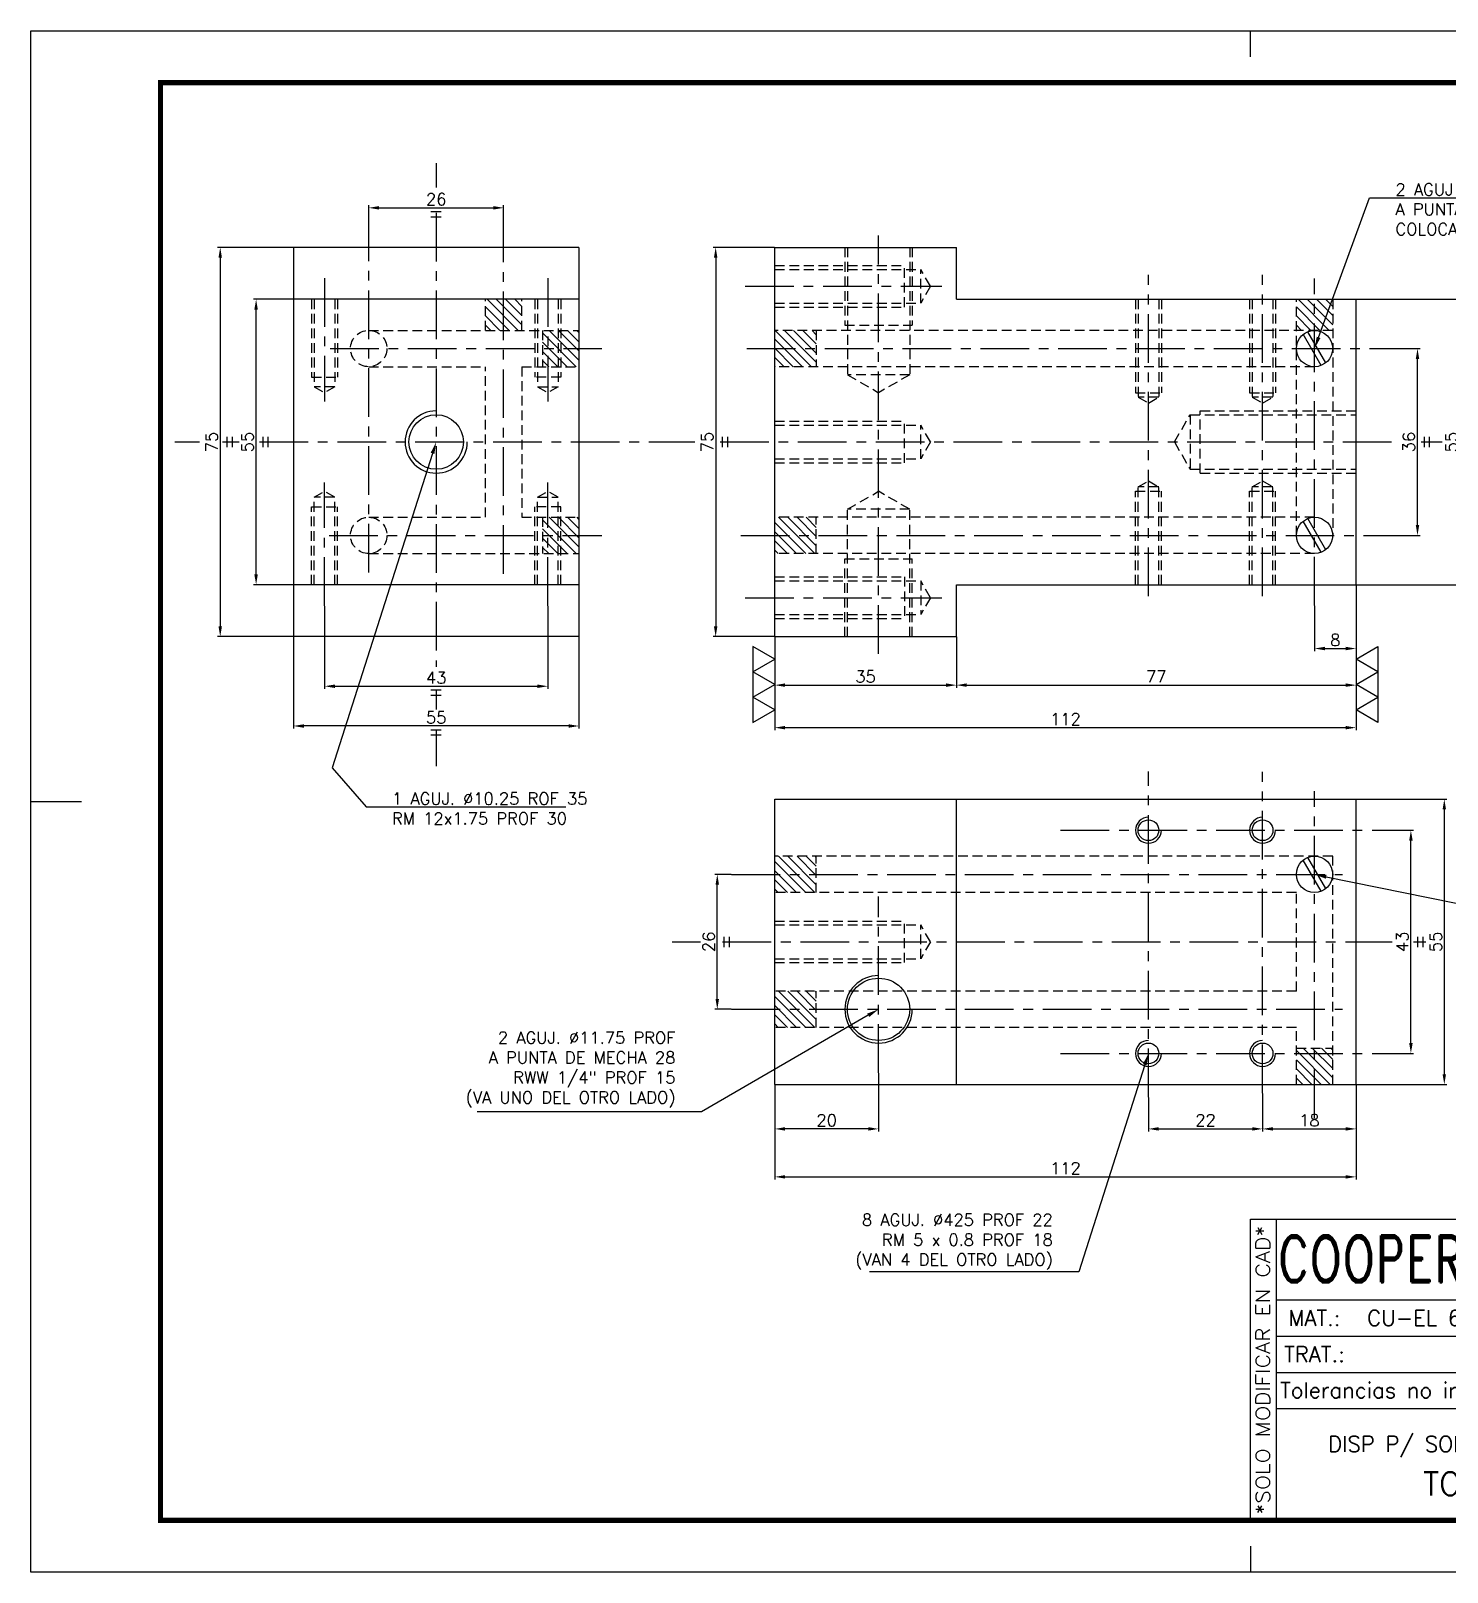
# Model space of a CAD drawing. Extents: x 0 to 420, y 0 to 297.
# Drawn here: x 0 to 272.9, y 0 to 297 of the extents above; entities that cross this region are included whole.
import ezdxf
from ezdxf import colors
from ezdxf.entities.mleader import LeaderData, LeaderLine
from ezdxf.enums import TextEntityAlignment as Align
from ezdxf.math import Vec2, Vec3

# ---------------------------------------------------------------- set-up
doc = ezdxf.new("R2010")
doc.units = 0
doc.header["$LTSCALE"] = 7.5
doc.header["$MEASUREMENT"] = 0
doc.linetypes.add('CENTER', pattern=[2, 1.25, -0.25, 0.25, -0.25])
doc.linetypes.add('HIDDEN', pattern=[0.375, 0.25, -0.125])
doc.layers.get('0').update_dxf_attribs({"linetype": 'CONTINUOUS'})
doc.layers.get('DEFPOINTS').update_dxf_attribs({"linetype": 'CONTINUOUS'})
for name, color, linetype in [('1', 1, 'CENTER'), ('CL', 1, 'CENTER'), ('CO', 3, 'CONTINUOUS'), ('FI', 1, 'CONTINUOUS'), ('OC', 1, 'HIDDEN')]:
    doc.layers.add(name, color=color, linetype=linetype)
doc.styles.add('ROMAND', font='ROMAND')
doc.styles.add('ROMANS', font='ROMANS.SHX')
doc.dimstyles.new('1', dxfattribs={"dimtxt": 2.3, "dimasz": 2, "dimexe": 0.5, "dimexo": 0.0625, "dimgap": 0.5, "dimtad": 1, "dimdec": 4, "dimdsep": 46, "dimtxsty": 'ROMANS', "dimcen": -2, "dimclrt": 7, "dimadec": 0, "dimazin": 0, "dimtfac": 0.869565, "dimtdec": 4, "dimtmove": 0, "dimatfit": 3, "dimfxl": 1, "dimtolj": 1, "dimarcsym": 0})
pattern_1 = [(135, (12802.9719, 19673.561), (-0.883883476, -0.883883476), [])]
pattern_2 = [(135, (12838.3011, 19673.561), (-0.883883476, -0.883883476), [])]

# ---------------------------------------------------------------- blocks, each defined once
blk = doc.blocks.new('A3G')
for p, q in [((235, 292), (235, 297)), ((0, 148.5), (9.75, 148.5)), ((235, 5), (235, 0))]:
    blk.add_line(p, q)
blk.add_lwpolyline([(0, 297), (420, 297), (420, 0), (0, 0)], close=True)
at = {"const_width": 1}
blk.add_lwpolyline([(25, 287), (410, 287), (410, 10), (25, 10)], close=True, dxfattribs=at)
blk = doc.blocks.new('*D2')
at = {"layer": 'CO', "color": 0, "lineweight": -2}
for p, q in [((259.93, 142.96), (266.42, 142.96)), ((265.92, 101.96), (265.92, 140.96)), ((259.17, 99.96), (266.42, 99.96))]:
    blk.add_line(p, q, dxfattribs=at)
at = {"layer": 'CO', "color": 0}
for points in [[(265.59, 140.96), (266.26, 140.96), (265.92, 142.96)], [(265.59, 101.96), (266.26, 101.96), (265.92, 99.96)]]:
    blk.add_solid(points, dxfattribs=at)
at = {"layer": 'DEFPOINTS', "color": 0}
for p in [(259.87, 142.96), (265.92, 142.96), (259.11, 99.96)]:
    blk.add_point(p, dxfattribs=at)
at = {"layer": 'CO', "color": 7, "insert": (264.27, 121.46), "char_height": 2.3, "attachment_point": 5, "rotation": 90, "style": 'ROMANS'}
blk.add_mtext('\\A1;43', dxfattribs=at)
blk = doc.blocks.new('*D3')
at = {"layer": 'CO', "color": 0, "lineweight": -2}
for p, q in [((255.41, 148.96), (272.86, 148.96)), ((272.36, 146.96), (272.36, 95.96)), ((255.41, 93.96), (272.86, 93.96))]:
    blk.add_line(p, q, dxfattribs=at)
at = {"layer": 'CO', "color": 0}
for points in [[(272.03, 146.96), (272.69, 146.96), (272.36, 148.96)], [(272.03, 95.96), (272.69, 95.96), (272.36, 93.96)]]:
    blk.add_solid(points, dxfattribs=at)
at = {"layer": 'DEFPOINTS', "color": 0}
for p in [(255.35, 148.96), (255.35, 93.96), (272.36, 93.96)]:
    blk.add_point(p, dxfattribs=at)
at = {"layer": 'CO', "color": 7, "insert": (270.71, 121.46), "char_height": 2.3, "attachment_point": 5, "rotation": 90, "style": 'ROMANS'}
blk.add_mtext('\\A1;55', dxfattribs=at)
blk = doc.blocks.new('*D4')
at = {"layer": 'CO', "color": 0, "lineweight": -2}
for p, q in [((134.93, 134.46), (131.77, 134.46)), ((132.27, 110.46), (132.27, 132.46)), ((134.93, 108.46), (131.77, 108.46))]:
    blk.add_line(p, q, dxfattribs=at)
at = {"layer": 'CO', "color": 0}
for points in [[(131.93, 132.46), (132.6, 132.46), (132.27, 134.46)], [(131.93, 110.46), (132.6, 110.46), (132.27, 108.46)]]:
    blk.add_solid(points, dxfattribs=at)
at = {"layer": 'DEFPOINTS', "color": 0}
for p in [(132.27, 134.46), (134.99, 134.46), (134.99, 108.46)]:
    blk.add_point(p, dxfattribs=at)
at = {"layer": 'CO', "color": 7, "insert": (130.62, 121.46), "char_height": 2.3, "attachment_point": 5, "rotation": 90, "style": 'ROMANS'}
blk.add_mtext('\\A1;26', dxfattribs=at)
blk = doc.blocks.new('*D5')
at = {"layer": 'CO', "color": 0, "lineweight": -2}
for p, q in [((143.35, 180.21), (143.35, 170.42)), ((178.35, 180.21), (178.35, 170.42)), ((145.35, 170.92), (176.35, 170.92))]:
    blk.add_line(p, q, dxfattribs=at)
at = {"layer": 'CO', "color": 0}
for points in [[(145.35, 171.26), (145.35, 170.59), (143.35, 170.92)], [(176.35, 171.26), (176.35, 170.59), (178.35, 170.92)]]:
    blk.add_solid(points, dxfattribs=at)
at = {"layer": 'DEFPOINTS', "color": 0}
for p in [(143.35, 180.27), (178.35, 180.27), (178.35, 170.92)]:
    blk.add_point(p, dxfattribs=at)
at = {"layer": 'CO', "color": 7, "insert": (160.85, 172.57), "char_height": 2.3, "attachment_point": 5, "style": 'ROMANS'}
blk.add_mtext('\\A1;35', dxfattribs=at)
blk = doc.blocks.new('*D6')
at = {"layer": 'CO', "color": 0, "lineweight": -2}
for p, q in [((255.35, 190.21), (255.35, 170.42)), ((178.35, 180.21), (178.35, 170.42)), ((180.35, 170.92), (253.35, 170.92))]:
    blk.add_line(p, q, dxfattribs=at)
at = {"layer": 'CO', "color": 0}
for points in [[(180.35, 171.26), (180.35, 170.59), (178.35, 170.92)], [(253.35, 171.26), (253.35, 170.59), (255.35, 170.92)]]:
    blk.add_solid(points, dxfattribs=at)
at = {"layer": 'DEFPOINTS', "color": 0}
for p in [(255.35, 190.27), (178.35, 180.27), (255.35, 170.92)]:
    blk.add_point(p, dxfattribs=at)
at = {"layer": 'CO', "color": 7, "insert": (216.85, 172.57), "char_height": 2.3, "attachment_point": 5, "style": 'ROMANS'}
blk.add_mtext('\\A1;77', dxfattribs=at)
blk = doc.blocks.new('*D7')
at = {"layer": 'CO', "color": 0, "lineweight": -2}
for p, q in [((255.35, 190.21), (255.35, 162.23)), ((143.35, 180.21), (143.35, 162.23)), ((145.35, 162.73), (253.35, 162.73))]:
    blk.add_line(p, q, dxfattribs=at)
at = {"layer": 'CO', "color": 0}
for points in [[(145.35, 163.06), (145.35, 162.39), (143.35, 162.73)], [(253.35, 163.06), (253.35, 162.39), (255.35, 162.73)]]:
    blk.add_solid(points, dxfattribs=at)
at = {"layer": 'DEFPOINTS', "color": 0}
for p in [(255.35, 190.27), (143.35, 180.27), (255.35, 162.73)]:
    blk.add_point(p, dxfattribs=at)
at = {"layer": 'CO', "color": 7, "insert": (199.35, 164.38), "char_height": 2.3, "attachment_point": 5, "style": 'ROMANS'}
blk.add_mtext('\\A1;112', dxfattribs=at)
blk = doc.blocks.new('*D13')
at = {"layer": 'CO', "color": 0, "lineweight": -2}
for p, q in [((163.35, 96.16), (163.35, 84.91)), ((143.35, 93.89), (143.35, 84.91)), ((161.35, 85.41), (145.35, 85.41))]:
    blk.add_line(p, q, dxfattribs=at)
at = {"layer": 'CO', "color": 0}
for points in [[(145.35, 85.75), (145.35, 85.08), (143.35, 85.41)], [(161.35, 85.75), (161.35, 85.08), (163.35, 85.41)]]:
    blk.add_solid(points, dxfattribs=at)
at = {"layer": 'DEFPOINTS', "color": 0}
for p in [(163.35, 96.22), (143.35, 93.96), (143.35, 85.41)]:
    blk.add_point(p, dxfattribs=at)
at = {"layer": 'CO', "color": 7, "insert": (153.35, 87.06), "char_height": 2.3, "attachment_point": 5, "style": 'ROMANS'}
blk.add_mtext('\\A1;20', dxfattribs=at)
blk = doc.blocks.new('*D14')
at = {"layer": 'CO', "color": 0, "lineweight": -2}
for p, q in [((237.35, 92.26), (237.35, 84.91)), ((215.35, 91.45), (215.35, 84.91)), ((217.35, 85.41), (235.35, 85.41))]:
    blk.add_line(p, q, dxfattribs=at)
at = {"layer": 'CO', "color": 0}
for points in [[(217.35, 85.75), (217.35, 85.08), (215.35, 85.41)], [(235.35, 85.75), (235.35, 85.08), (237.35, 85.41)]]:
    blk.add_solid(points, dxfattribs=at)
at = {"layer": 'DEFPOINTS', "color": 0}
for p in [(237.35, 92.32), (215.35, 91.51), (237.35, 85.41)]:
    blk.add_point(p, dxfattribs=at)
at = {"layer": 'CO', "color": 7, "insert": (226.35, 87.06), "char_height": 2.3, "attachment_point": 5, "style": 'ROMANS'}
blk.add_mtext('\\A1;22', dxfattribs=at)
blk = doc.blocks.new('*D15')
at = {"layer": 'CO', "color": 0, "lineweight": -2}
for p, q in [((237.35, 92.2), (237.35, 84.91)), ((255.35, 93.89), (255.35, 84.91)), ((239.35, 85.41), (253.35, 85.41))]:
    blk.add_line(p, q, dxfattribs=at)
at = {"layer": 'CO', "color": 0}
for points in [[(239.35, 85.75), (239.35, 85.08), (237.35, 85.41)], [(253.35, 85.75), (253.35, 85.08), (255.35, 85.41)]]:
    blk.add_solid(points, dxfattribs=at)
at = {"layer": 'DEFPOINTS', "color": 0}
for p in [(237.35, 92.26), (255.35, 93.96), (255.35, 85.41)]:
    blk.add_point(p, dxfattribs=at)
at = {"layer": 'CO', "color": 7, "insert": (246.35, 87.06), "char_height": 2.3, "attachment_point": 5, "style": 'ROMANS'}
blk.add_mtext('\\A1;18', dxfattribs=at)
blk = doc.blocks.new('*D16')
at = {"layer": 'CO', "color": 0, "lineweight": -2}
for p, q in [((255.35, 190.15), (255.35, 177.47)), ((247.35, 186.18), (247.35, 177.47)), ((249.35, 177.97), (253.35, 177.97))]:
    blk.add_line(p, q, dxfattribs=at)
at = {"layer": 'CO', "color": 0}
for points in [[(249.35, 178.31), (249.35, 177.64), (247.35, 177.97)], [(253.35, 178.31), (253.35, 177.64), (255.35, 177.97)]]:
    blk.add_solid(points, dxfattribs=at)
at = {"layer": 'DEFPOINTS', "color": 0}
for p in [(255.35, 190.21), (247.35, 186.25), (255.35, 177.97)]:
    blk.add_point(p, dxfattribs=at)
at = {"layer": 'CO', "color": 7, "insert": (251.35, 179.62), "char_height": 2.3, "attachment_point": 5, "style": 'ROMANS'}
blk.add_mtext('\\A1;8', dxfattribs=at)
blk = doc.blocks.new('*D17')
at = {"layer": 'CO', "color": 0, "lineweight": -2}
for p, q in [((259.73, 235.77), (267.69, 235.77)), ((267.19, 201.77), (267.19, 233.77)), ((259.73, 199.77), (267.69, 199.77))]:
    blk.add_line(p, q, dxfattribs=at)
at = {"layer": 'CO', "color": 0}
for points in [[(266.86, 233.77), (267.53, 233.77), (267.19, 235.77)], [(266.86, 201.77), (267.53, 201.77), (267.19, 199.77)]]:
    blk.add_solid(points, dxfattribs=at)
at = {"layer": 'DEFPOINTS', "color": 0}
for p in [(259.66, 235.77), (267.19, 235.77), (259.66, 199.77)]:
    blk.add_point(p, dxfattribs=at)
at = {"layer": 'CO', "color": 7, "insert": (265.54, 217.77), "char_height": 2.3, "attachment_point": 5, "rotation": 90, "style": 'ROMANS'}
blk.add_mtext('\\A1;36', dxfattribs=at)
blk = doc.blocks.new('*D18')
at = {"layer": 'CO', "color": 0, "lineweight": -2}
for p, q in [((255.41, 245.27), (275.88, 245.27)), ((275.38, 243.27), (275.38, 192.27)), ((255.41, 190.27), (275.88, 190.27))]:
    blk.add_line(p, q, dxfattribs=at)
at = {"layer": 'CO', "color": 0}
for points in [[(275.05, 243.27), (275.71, 243.27), (275.38, 245.27)], [(275.05, 192.27), (275.71, 192.27), (275.38, 190.27)]]:
    blk.add_solid(points, dxfattribs=at)
at = {"layer": 'DEFPOINTS', "color": 0}
for p in [(255.35, 245.27), (255.35, 190.27), (275.38, 190.27)]:
    blk.add_point(p, dxfattribs=at)
at = {"layer": 'CO', "color": 7, "insert": (273.73, 217.77), "char_height": 2.3, "attachment_point": 5, "rotation": 90, "style": 'ROMANS'}
blk.add_mtext('\\A1;55', dxfattribs=at)
blk = doc.blocks.new('*D19')
at = {"layer": 'CO', "color": 0, "lineweight": -2}
for p, q in [((143.29, 255.27), (131.46, 255.27)), ((131.96, 253.27), (131.96, 182.27)), ((143.29, 180.27), (131.46, 180.27))]:
    blk.add_line(p, q, dxfattribs=at)
at = {"layer": 'CO', "color": 0}
for points in [[(131.62, 253.27), (132.29, 253.27), (131.96, 255.27)], [(131.62, 182.27), (132.29, 182.27), (131.96, 180.27)]]:
    blk.add_solid(points, dxfattribs=at)
at = {"layer": 'DEFPOINTS', "color": 0}
for p in [(143.35, 255.27), (131.96, 180.27), (143.35, 180.27)]:
    blk.add_point(p, dxfattribs=at)
at = {"layer": 'CO', "color": 7, "insert": (130.31, 217.77), "char_height": 2.3, "attachment_point": 5, "rotation": 90, "style": 'ROMANS'}
blk.add_mtext('\\A1;75', dxfattribs=at)
blk = doc.blocks.new('*D20')
at = {"layer": 'CO', "color": 0, "lineweight": -2}
for p, q in [((50.61, 180.21), (50.61, 162.55)), ((105.61, 180.21), (105.61, 162.55)), ((103.61, 163.05), (52.61, 163.05))]:
    blk.add_line(p, q, dxfattribs=at)
at = {"layer": 'CO', "color": 0}
for points in [[(52.61, 163.38), (52.61, 162.71), (50.61, 163.05)], [(103.61, 163.38), (103.61, 162.71), (105.61, 163.05)]]:
    blk.add_solid(points, dxfattribs=at)
at = {"layer": 'DEFPOINTS', "color": 0}
for p in [(50.61, 180.27), (105.61, 180.27), (50.61, 163.05)]:
    blk.add_point(p, dxfattribs=at)
at = {"layer": 'CO', "color": 7, "insert": (78.11, 164.7), "char_height": 2.3, "attachment_point": 5, "style": 'ROMANS'}
blk.add_mtext('\\A1;55', dxfattribs=at)
blk = doc.blocks.new('*D21')
at = {"layer": 'CO', "color": 0, "lineweight": -2}
for p, q in [((50.54, 245.27), (42.91, 245.27)), ((43.41, 192.27), (43.41, 243.27)), ((50.54, 190.27), (42.91, 190.27))]:
    blk.add_line(p, q, dxfattribs=at)
at = {"layer": 'CO', "color": 0}
for points in [[(43.07, 243.27), (43.74, 243.27), (43.41, 245.27)], [(43.07, 192.27), (43.74, 192.27), (43.41, 190.27)]]:
    blk.add_solid(points, dxfattribs=at)
at = {"layer": 'DEFPOINTS', "color": 0}
for p in [(43.41, 245.27), (50.61, 245.27), (50.61, 190.27)]:
    blk.add_point(p, dxfattribs=at)
at = {"layer": 'CO', "color": 7, "insert": (41.76, 217.77), "char_height": 2.3, "attachment_point": 5, "rotation": 90, "style": 'ROMANS'}
blk.add_mtext('\\A1;55', dxfattribs=at)
blk = doc.blocks.new('*D22')
at = {"layer": 'CO', "color": 0, "lineweight": -2}
for p, q in [((50.54, 255.27), (35.99, 255.27)), ((36.49, 253.27), (36.49, 182.27)), ((50.54, 180.27), (35.99, 180.27))]:
    blk.add_line(p, q, dxfattribs=at)
at = {"layer": 'CO', "color": 0}
for points in [[(36.16, 253.27), (36.83, 253.27), (36.49, 255.27)], [(36.16, 182.27), (36.83, 182.27), (36.49, 180.27)]]:
    blk.add_solid(points, dxfattribs=at)
at = {"layer": 'DEFPOINTS', "color": 0}
for p in [(50.61, 255.27), (36.49, 180.27), (50.61, 180.27)]:
    blk.add_point(p, dxfattribs=at)
at = {"layer": 'CO', "color": 7, "insert": (34.84, 217.77), "char_height": 2.3, "attachment_point": 5, "rotation": 90, "style": 'ROMANS'}
blk.add_mtext('\\A1;75', dxfattribs=at)
blk = doc.blocks.new('*D23')
at = {"layer": 'CO', "color": 0, "lineweight": -2}
for p, q in [((143.35, 93.89), (143.35, 75.67)), ((255.35, 93.89), (255.35, 75.67)), ((145.35, 76.17), (253.35, 76.17))]:
    blk.add_line(p, q, dxfattribs=at)
at = {"layer": 'CO', "color": 0}
for points in [[(145.35, 76.5), (145.35, 75.84), (143.35, 76.17)], [(253.35, 76.5), (253.35, 75.84), (255.35, 76.17)]]:
    blk.add_solid(points, dxfattribs=at)
at = {"layer": 'DEFPOINTS', "color": 0}
for p in [(143.35, 93.96), (255.35, 93.96), (255.35, 76.17)]:
    blk.add_point(p, dxfattribs=at)
at = {"layer": 'CO', "color": 7, "insert": (199.35, 77.82), "char_height": 2.3, "attachment_point": 5, "style": 'ROMANS'}
blk.add_mtext('\\A1;112', dxfattribs=at)
blk = doc.blocks.new('*D24')
at = {"layer": 'CO', "color": 0, "lineweight": -2}
for p, q in [((65.11, 257.61), (65.11, 263.39)), ((67.11, 262.89), (89.11, 262.89)), ((91.11, 257.61), (91.11, 263.39))]:
    blk.add_line(p, q, dxfattribs=at)
at = {"layer": 'CO', "color": 0}
for points in [[(67.11, 263.23), (67.11, 262.56), (65.11, 262.89)], [(89.11, 263.23), (89.11, 262.56), (91.11, 262.89)]]:
    blk.add_solid(points, dxfattribs=at)
at = {"layer": 'DEFPOINTS', "color": 0}
for p in [(91.11, 262.89), (65.11, 257.55), (91.11, 257.55)]:
    blk.add_point(p, dxfattribs=at)
at = {"layer": 'CO', "color": 7, "insert": (78.11, 264.54), "char_height": 2.3, "attachment_point": 5, "style": 'ROMANS'}
blk.add_mtext('\\A1;26', dxfattribs=at)
blk = doc.blocks.new('*D25')
at = {"layer": 'CO', "color": 0, "lineweight": -2}
for p, q in [((56.61, 186.14), (56.61, 170.21)), ((99.61, 186.14), (99.61, 170.21)), ((58.61, 170.71), (97.61, 170.71))]:
    blk.add_line(p, q, dxfattribs=at)
at = {"layer": 'CO', "color": 0}
for points in [[(58.61, 171.04), (58.61, 170.37), (56.61, 170.71)], [(97.61, 171.04), (97.61, 170.37), (99.61, 170.71)]]:
    blk.add_solid(points, dxfattribs=at)
at = {"layer": 'DEFPOINTS', "color": 0}
for p in [(56.61, 186.2), (99.61, 186.2), (99.61, 170.71)]:
    blk.add_point(p, dxfattribs=at)
at = {"layer": 'CO', "color": 7, "insert": (78.11, 172.36), "char_height": 2.3, "attachment_point": 5, "style": 'ROMANS'}
blk.add_mtext('\\A1;43', dxfattribs=at)
blk = doc.blocks.new('COOPERSOLROT-02')
for p, q in [((0, 58), (175, 58)), ((0, 0), (0, 58)), ((5, 0), (5, 58)), ((120, 0), (120, 58)), ((175, 0), (175, 58)), ((5, 42.5), (120, 42.5)), ((120, 38.19), (175, 38.19)), ((5, 35.5), (120, 35.5)), ((89.89, 28.5), (89.89, 35.5)), ((5, 28.5), (175, 28.5)), ((147.5, 14), (147.5, 28.5)), ((147.5, 21.5), (5, 21.5)), ((120, 14), (175, 14)), ((0, 0), (175, 0))]:
    blk.add_line(p, q)
at = {"color": 1, "linetype": 'CENTER'}
blk.add_line((166.98, 22.51), (166.98, 15.06), dxfattribs=at)
for points in [[(152.09, 18.79), (161.93, 18.79)], [(163.26, 18.79), (170.71, 18.79)]]:
    blk.add_lwpolyline(points, dxfattribs=at)
at = {"layer": '1'}
for points in [[(170.85, 56.26), (171.21, 56.85)], [(139.66, 52.43), (140.02, 53.02)], [(165.28, 45.22), (165.64, 45.81)], [(145.46, 32.42), (145.82, 33.01)]]:
    blk.add_lwpolyline(points, dxfattribs=at)
blk.add_lwpolyline([(160.25, 18.79), (160.25, 21.83), (153.47, 21.16), (153.47, 16.41), (160.25, 15.74)], close=True, dxfattribs=at)
for radius in [3.05, 2.37]:
    blk.add_circle((166.98, 18.79), radius, dxfattribs=at)
at = {"style": 'ROMANS', "width": 0.996387}
blk.add_text('*SOLO MODIFICAR EN CAD*', height=2.7, rotation=90, dxfattribs=at).set_placement((3.77, 1.09), (3.77, 56.81), align=Align.FIT)
at = {"style": 'ROMAND', "width": 0.75}
blk.add_text('COOPERSOL', height=9, dxfattribs=at).set_placement((5.26, 45.85))
at = {"style": 'ROMANS'}
for s, p in [('MAT.:', (7.32, 37.47)), ('TRAT.:', (6.5, 30.47)), ('CANT.:', (90.89, 30.47)), ('Tolerancias no indicadas basta segun DIN 7168', (5.7, 23.56))]:
    blk.add_text(s, height=3, dxfattribs=at).set_placement(p)
for tag, height, style, p in [('CONJUNTO', 2.3, 'ROMANS', (62.5, 17.5)), ('SUBCONJUNTO', 3, 'ROMANS', (62.5, 11.5)), ('DENOMINACION', 4.5, 'ROMANS', (62.5, 4.75)), ('COD-PLA', 6, 'ROMAND', (147.5, 5.5))]:
    blk.add_attdef(tag, text='', height=height, dxfattribs=dict(style=style)).set_placement(p, align=Align.MIDDLE)
at = {"layer": '1', "style": 'ROMANS'}
for s, height, p in [('Tomas Flores 2250 (ex Pasco)', 2.2, (64.69, 54.68)), ('Esta prohibida la modificacion,', 2.2, (121.36, 54.23)), ('Quilmes Oeste, BsAs Argrntina', 2.2, (64.69, 51.12)), ('reproduccion o copia total', 2.2, (121.36, 50.67)), ('Tel (54)(011) 4270-9731/9391', 2.2, (64.55, 47.56)), ('o parcial de este plano,', 2.2, (121.36, 47.11)), ('Tel (54)(011) 4270-9597', 2.2, (64.55, 43.83)), ('sin la expresa autorizacion ', 2.2, (121.36, 43.55)), ('de la empresa COOPERSOL', 2.2, (121.36, 39.99)), ('salvo indicacion contraria', 2.2, (121.36, 30.54)), ('ESC.:', 2.25, (120.89, 25.29)), ('FECHA:', 2.25, (120.81, 18.36)), ('CODIGO', 2.16, (121.33, 10.78))]:
    blk.add_text(s, height=height, dxfattribs=at).set_placement(p)
at = {"layer": '1', "style": 'ROMANS', "width": 0.96139}
blk.add_text('Eliminar rebabas y cantos vivos', height=2.2, dxfattribs=at).set_placement((121.34, 34.1), (174.21, 34.1), align=Align.FIT)
at = {"layer": '1', "style": 'ROMANS'}
blk.add_text('Metodo ISO', height=1.948, dxfattribs=at).set_placement((161.34, 25.77), align=Align.MIDDLE)
for tag, p in [('MAT', (22.51, 37.47)), ('TRAT', (22.51, 30.47)), ('CANT', (106.49, 30.47))]:
    blk.add_attdef(tag, p, '', height=3, dxfattribs=at)
for tag, p in [('ESC', (137.33, 22.73)), ('FECHA', (137.33, 15.06))]:
    blk.add_attdef(tag, text='', height=2.25, dxfattribs=at).set_placement(p, align=Align.CENTER)

msp = doc.modelspace()

# ---------------------------------------------------------------- hatches: boundary and pattern name
at = {"layer": 'CO'}
h = msp.add_hatch(dxfattribs=at)
h.set_pattern_fill('ANSI31', color=256, scale=10, angle=90, style=0)
h.set_pattern_definition(pattern_2)
h.paths.add_polyline_path([(94.60617, 239.27395), (94.60617, 245.27395), (91.10617, 245.27395), (91.10617, 239.27395)])
h.paths.add_polyline_path([(87.60617, 239.27395), (91.10617, 239.27395), (91.10617, 245.27395), (87.60617, 245.27395)])
h = msp.add_hatch(dxfattribs=at)
h.set_pattern_fill('ANSI31', color=256, scale=10, angle=90, style=0)
h.set_pattern_definition([(135, (12994.5428, 19673.561), (-0.883883476, -0.883883476), [])])
h.paths.add_polyline_path([(247.34794, 245.27395), (247.34794, 239.27395), (250.84794, 239.27395), (250.84794, 245.27395)])
h.paths.add_polyline_path([(243.84794, 245.27395), (243.84794, 239.27395), (247.34794, 239.27395), (247.34794, 245.27395)])
h = msp.add_hatch(dxfattribs=at)
h.set_pattern_fill('ANSI31', color=256, scale=10, angle=90, style=0)
h.set_pattern_definition([(135, (12838.3011, 19709.561), (-0.883883476, -0.883883476), [])])
h.paths.add_polyline_path([(102.10617, 235.77395), (102.10617, 232.27395), (105.60617, 232.27395), (105.60617, 235.77395)])
h.paths.add_polyline_path([(102.10617, 239.27395), (102.10617, 235.77395), (105.60617, 235.77395), (105.60617, 239.27395)])
h.paths.add_polyline_path([(101.60617, 239.27395), (101.60617, 235.77395), (102.10617, 235.77395), (102.10617, 239.27395)])
h.paths.add_polyline_path([(101.60617, 235.77395), (101.60617, 232.27395), (102.10617, 232.27395), (102.10617, 235.77395)])
h.paths.add_polyline_path([(99.60617, 235.77395), (99.60617, 232.27395), (101.60617, 232.27395), (101.60617, 235.77395)])
h.paths.add_polyline_path([(99.60617, 239.27395), (99.60617, 235.77395), (101.60617, 235.77395), (101.60617, 239.27395)])
h.paths.add_polyline_path([(98.60617, 239.27395), (98.60617, 235.77395), (99.60617, 235.77395), (99.60617, 239.27395)])
h.paths.add_polyline_path([(98.60617, 235.77395), (98.60617, 232.27395), (99.60617, 232.27395), (99.60617, 235.77395)])
h = msp.add_hatch(dxfattribs=at)
h.set_pattern_fill('ANSI31', color=256, scale=10, angle=90, style=0)
h.set_pattern_definition(pattern_1)
h.paths.add_polyline_path([(143.34794, 235.77395), (143.34794, 232.27395), (151.34794, 232.27395), (151.34794, 235.77395)])
h.paths.add_polyline_path([(143.34794, 239.27395), (143.34794, 235.77395), (151.34794, 235.77395), (151.34794, 239.27395)])
h = msp.add_hatch(dxfattribs=at)
h.set_pattern_fill('ANSI31', color=256, scale=10, angle=90, style=0)
h.set_pattern_definition(pattern_2)
h.paths.add_polyline_path([(102.10617, 199.77395), (102.10617, 196.27395), (105.60617, 196.27395), (105.60617, 199.77395)])
h.paths.add_polyline_path([(102.10617, 203.27395), (102.10617, 199.77395), (105.60617, 199.77395), (105.60617, 203.27395)])
h.paths.add_polyline_path([(101.60617, 203.27395), (101.60617, 199.77395), (102.10617, 199.77395), (102.10617, 203.27395)])
h.paths.add_polyline_path([(101.60617, 199.77395), (101.60617, 196.27395), (102.10617, 196.27395), (102.10617, 199.77395)])
h.paths.add_polyline_path([(99.60617, 199.77395), (99.60617, 196.27395), (101.60617, 196.27395), (101.60617, 199.77395)])
h.paths.add_polyline_path([(99.60617, 203.27395), (99.60617, 199.77395), (101.60617, 199.77395), (101.60617, 203.27395)])
h.paths.add_polyline_path([(98.60617, 203.27395), (98.60617, 199.77395), (99.60617, 199.77395), (99.60617, 203.27395)])
h.paths.add_polyline_path([(98.60617, 199.77395), (98.60617, 196.27395), (99.60617, 196.27395), (99.60617, 199.77395)])
h = msp.add_hatch(dxfattribs=at)
h.set_pattern_fill('ANSI31', color=256, scale=10, angle=90, style=0)
h.set_pattern_definition(pattern_1)
h.paths.add_polyline_path([(143.34794, 199.77395), (143.34794, 196.27395), (151.34794, 196.27395), (151.34794, 199.77395)])
h.paths.add_polyline_path([(143.34794, 203.27395), (143.34794, 199.77395), (151.34794, 199.77395), (151.34794, 203.27395)])
h = msp.add_hatch(dxfattribs=at)
h.set_pattern_fill('ANSI31', color=256, scale=10, angle=90, style=0)
h.set_pattern_definition([(135, (12802.9719, 19608.2442), (-0.883883476, -0.883883476), [])])
h.paths.add_polyline_path([(143.34794, 134.45719), (143.34794, 130.95719), (151.34794, 130.95719), (151.34794, 134.45719)])
h.paths.add_polyline_path([(143.34794, 137.95719), (143.34794, 134.45719), (151.34794, 134.45719), (151.34794, 137.95719)])
h = msp.add_hatch(dxfattribs=at)
h.set_pattern_fill('ANSI31', color=256, scale=10, angle=90, style=0)
h.set_pattern_definition([(135, (12802.9719, 19582.2442), (-0.883883476, -0.883883476), [])])
h.paths.add_polyline_path([(143.34794, 108.45719), (143.34794, 104.95719), (151.34794, 104.95719), (151.34794, 108.45719)])
h.paths.add_polyline_path([(143.34794, 111.95719), (143.34794, 108.45719), (151.34794, 108.45719), (151.34794, 111.95719)])
h = msp.add_hatch(dxfattribs=at)
h.set_pattern_fill('ANSI31', color=256, scale=10, angle=90, style=0)
h.set_pattern_definition([(135, (12802.9719, 19744.7871), (-0.883883476, -0.883883476), [])])
h.paths.add_polyline_path([(243.84794, 93.95719), (247.34794, 93.95719), (247.34794, 100.95719), (243.84794, 100.95719)])
h.paths.add_polyline_path([(247.34794, 93.95719), (250.84794, 93.95719), (250.84794, 100.95719), (247.34794, 100.95719)])

# ---------------------------------------------------------------- linework, layer by layer
for p, q in [((105.60617, 255.27395), (50.60617, 255.27395)), ((50.60617, 255.27395), (50.60617, 180.27395)), ((105.60617, 255.27395), (105.60617, 180.27395)), ((143.34794, 255.27395), (178.34794, 255.27395)), ((143.34794, 180.27395), (143.34794, 255.27395)), ((178.34794, 245.27395), (178.34794, 255.27395)), ((105.60617, 245.27395), (50.60617, 245.27395)), ((178.34794, 245.27395), (255.34794, 245.27395)), ((255.34794, 190.27395), (255.34794, 245.27395)), ((248.64697, 232.52395), (245.18287, 238.52395)), ((249.513, 233.02395), (246.0489, 239.02395)), ((248.64697, 196.52395), (245.18287, 202.52395)), ((249.513, 197.02395), (246.0489, 203.02395)), ((105.60617, 190.27395), (50.60617, 190.27395)), ((178.34794, 190.27395), (255.34794, 190.27395)), ((178.34794, 180.27395), (178.34794, 190.27395)), ((105.60617, 180.27395), (50.60617, 180.27395)), ((143.34794, 180.27395), (178.34794, 180.27395)), ((143.34794, 93.95719), (143.34794, 148.95719)), ((143.34794, 148.95719), (255.34794, 148.95719)), ((178.34794, 93.95719), (178.34794, 148.95719)), ((255.34794, 93.95719), (255.34794, 148.95719)), ((248.64697, 131.20719), (245.18287, 137.20719)), ((249.513, 131.70719), (246.0489, 137.70719)), ((143.34794, 93.95719), (255.34794, 93.95719))]:
    msp.add_line(p, q)
for centre, radius in [((247.34794, 235.77395), 3.5), ((78.10617, 217.77395), 5.25), ((247.34794, 199.77395), 3.5), ((215.34794, 142.95719), 2), ((237.34794, 142.95719), 2), ((247.34794, 134.45719), 3.5), ((163.34794, 108.45719), 6), ((215.34794, 99.95719), 2), ((237.34794, 99.95719), 2)]:
    msp.add_circle(centre, radius)
at = {"layer": 'CL'}
for p, q in [((78.10617, 271.52439), (78.10617, 266.79201)), ((78.10617, 261.94421), (78.10617, 174.45971)), ((65.10617, 192.60943), (65.10617, 257.54565)), ((91.10617, 192.39663), (91.10617, 257.54565)), ((163.34794, 176.98246), (163.34794, 257.54565)), ((215.34794, 188.04637), (215.34794, 250.01057)), ((237.34794, 188.04637), (237.34794, 250.01057)), ((56.60617, 249.34713), (56.60617, 225.5863)), ((99.60617, 249.34713), (99.60617, 225.5863)), ((137.64594, 247.77395), (175.56421, 247.77395)), ((247.34794, 186.24695), (247.34794, 249.25655)), ((57.65598, 235.77395), (110.05408, 235.77395)), ((137.97403, 235.77395), (259.66353, 235.77395)), ((27.74363, 217.77395), (32.51876, 217.77395)), ((36.95408, 217.77395), (40.15013, 217.77395)), ((44.06365, 217.77395), (127.95173, 217.77395)), ((132.81831, 217.77395), (263.90313, 217.77395)), ((267.92142, 217.77395), (271.9397, 217.77395)), ((56.60617, 186.20078), (56.60617, 209.96161)), ((99.60617, 186.20078), (99.60617, 209.96161)), ((57.46366, 199.77395), (110.05408, 199.77395)), ((136.7922, 199.77395), (259.66353, 199.77395)), ((137.64594, 187.77395), (175.56421, 187.77395)), ((78.10617, 170.01731), (78.10617, 166.21874)), ((78.10617, 162.29139), (78.10617, 155.29429)), ((215.34794, 91.51486), (215.34794, 154.27542)), ((237.34794, 92.32054), (237.34794, 154.20072)), ((247.34794, 87.50016), (247.34794, 150.50977)), ((198.42906, 142.95719), (259.86649, 142.95719)), ((134.99295, 134.45719), (252.71074, 134.45719)), ((163.34794, 96.22498), (163.34794, 130.22167)), ((123.55846, 121.45719), (129.04779, 121.45719)), ((133.28996, 121.45719), (262.32104, 121.45719)), ((266.41794, 121.45719), (268.81956, 121.45719)), ((134.99295, 108.45719), (252.71074, 108.45719)), ((198.42906, 99.95719), (259.10934, 99.95719))]:
    msp.add_line(p, q, dxfattribs=at)
at = {"layer": 'CO'}
for p, q in [((79.07808, 262.11851), (77.07796, 262.11851)), ((79.07808, 261.11851), (77.07796, 261.11851)), ((37.77241, 218.74586), (37.77241, 216.74574)), ((38.77241, 218.74586), (38.77241, 216.74574)), ((44.68716, 218.74586), (44.68716, 216.74574)), ((45.68716, 218.74586), (45.68716, 216.74574)), ((133.23613, 218.74586), (133.23613, 216.74574)), ((134.23613, 218.74586), (134.23613, 216.74574)), ((268.47134, 218.74586), (268.47134, 216.74574)), ((269.47134, 218.74586), (269.47134, 216.74574)), ((79.07808, 169.93203), (77.07796, 169.93203)), ((79.07808, 168.93203), (77.07796, 168.93203)), ((79.07808, 162.27133), (77.07796, 162.27133)), ((79.07808, 161.27133), (77.07796, 161.27133)), ((133.54521, 122.4291), (133.54521, 120.42898)), ((134.54521, 122.4291), (134.54521, 120.42898)), ((267.20319, 122.4291), (267.20319, 120.42898)), ((268.20319, 122.4291), (268.20319, 120.42898))]:
    msp.add_line(p, q, dxfattribs=at)
for points in [[(143.34794, 175.9362), (139.11454, 178.38035), (139.11454, 173.49205)], [(255.34794, 175.9362), (259.58133, 178.38035), (259.58133, 173.49205)], [(143.34794, 171.04789), (139.11454, 173.49205), (139.11454, 168.60374)], [(255.34794, 171.04789), (259.58133, 173.49205), (259.58133, 168.60374)], [(143.34794, 166.15959), (139.11454, 168.60374), (139.11454, 163.71544)], [(255.34794, 166.15959), (259.58133, 168.60374), (259.58133, 163.71544)]]:
    msp.add_lwpolyline(points, close=True, dxfattribs=at)
at = {"layer": 'FI'}
for centre, radius in [((78.10617, 217.77395), 6), ((215.34794, 142.95719), 2.5), ((237.34794, 142.95719), 2.5), ((163.34794, 108.45719), 6.5), ((215.34794, 99.95719), 2.5), ((237.34794, 99.95719), 2.5)]:
    msp.add_arc(centre, radius, 90, 0, dxfattribs=at)
at = {"layer": 'OC'}
for p, q in [((156.84794, 255.27395), (156.84794, 240.27395)), ((157.34794, 255.27395), (157.34794, 230.73806)), ((169.34794, 255.27395), (169.34794, 230.73806)), ((169.84794, 255.27395), (169.84794, 240.27395)), ((143.34794, 251.77395), (168.34794, 251.77395)), ((143.34794, 251.02395), (171.47155, 251.02395)), ((168.34794, 243.77395), (168.34794, 251.77395)), ((173.34794, 247.77395), (171.47155, 251.02395)), ((171.47155, 244.52395), (171.47155, 251.02395)), ((173.34794, 247.77395), (171.47155, 244.52395)), ((54.10617, 245.27395), (54.10617, 230.27395)), ((54.60617, 245.27395), (54.60617, 228.42865)), ((58.60617, 245.27395), (58.60617, 228.42865)), ((59.10617, 245.27395), (59.10617, 230.27395)), ((87.60617, 239.27395), (87.60617, 245.27395)), ((94.60617, 239.27395), (94.60617, 245.27395)), ((97.10617, 245.27395), (97.10617, 230.27395)), ((97.60617, 245.27395), (97.60617, 228.42865)), ((101.60617, 245.27395), (101.60617, 228.42865)), ((102.10617, 245.27395), (102.10617, 230.27395)), ((143.34794, 244.52395), (171.47155, 244.52395)), ((143.34794, 243.77395), (168.34794, 243.77395)), ((212.84794, 245.27395), (212.84794, 227.27395)), ((213.34794, 245.27395), (213.34794, 226.42865)), ((217.34794, 245.27395), (217.34794, 226.42865)), ((217.84794, 245.27395), (217.84794, 227.27395)), ((234.84794, 245.27395), (234.84794, 227.27395)), ((235.34794, 245.27395), (235.34794, 226.42865)), ((239.34794, 245.27395), (239.34794, 226.42865)), ((239.84794, 245.27395), (239.84794, 227.27395)), ((243.84794, 199.77395), (243.84794, 245.27395)), ((250.84794, 245.27395), (250.84794, 199.77395)), ((65.10617, 239.27395), (105.60617, 239.27395)), ((98.60617, 239.27395), (98.60617, 232.27395)), ((250.84794, 239.27395), (143.34794, 239.27395)), ((151.34794, 239.27395), (151.34794, 232.27395)), ((156.84794, 240.27395), (169.84794, 240.27395)), ((65.10617, 232.27395), (87.60617, 232.27395)), ((87.60617, 203.27395), (87.60617, 232.27395)), ((94.60617, 232.27395), (105.60617, 232.27395)), ((94.60617, 232.27395), (94.60617, 203.27395)), ((247.34794, 232.27395), (143.34794, 232.27395)), ((54.10617, 230.27395), (59.10617, 230.27395)), ((102.10617, 230.27395), (97.10617, 230.27395)), ((157.34794, 230.73806), (163.34794, 227.27395)), ((169.34794, 230.73806), (157.34794, 230.73806)), ((169.34794, 230.73806), (163.34794, 227.27395)), ((54.60617, 228.42865), (56.60617, 227.27395)), ((58.60617, 228.42865), (54.60617, 228.42865)), ((58.60617, 228.42865), (56.60617, 227.27395)), ((97.60617, 228.42865), (99.60617, 227.27395)), ((97.60617, 228.42865), (101.60617, 228.42865)), ((101.60617, 228.42865), (99.60617, 227.27395)), ((212.84794, 227.27395), (217.84794, 227.27395)), ((213.34794, 226.42865), (215.34794, 225.27395)), ((217.34794, 226.42865), (213.34794, 226.42865)), ((215.34794, 225.27395), (217.34794, 226.42865)), ((234.84794, 227.27395), (239.84794, 227.27395)), ((235.34794, 226.42865), (237.34794, 225.27395)), ((239.34794, 226.42865), (235.34794, 226.42865)), ((237.34794, 225.27395), (239.34794, 226.42865)), ((220.34794, 217.77395), (223.37902, 223.02395)), ((223.37902, 223.02395), (255.34794, 223.02395)), ((223.37902, 223.02395), (223.37902, 212.52395)), ((225.34794, 223.77395), (255.34794, 223.77395)), ((225.34794, 211.77395), (225.34794, 223.77395)), ((143.34794, 221.77395), (168.34794, 221.77395)), ((143.34794, 221.02395), (171.47155, 221.02395)), ((168.34794, 213.77395), (168.34794, 221.77395)), ((173.34794, 217.77395), (171.47155, 221.02395)), ((171.47155, 214.52395), (171.47155, 221.02395)), ((173.34794, 217.77395), (171.47155, 214.52395)), ((220.34794, 217.77395), (223.37902, 212.52395)), ((143.34794, 214.52395), (171.47155, 214.52395)), ((143.34794, 213.77395), (168.34794, 213.77395)), ((223.37902, 212.52395), (255.34794, 212.52395)), ((225.34794, 211.77395), (255.34794, 211.77395)), ((54.60617, 207.11925), (56.60617, 208.27395)), ((58.60617, 207.11925), (56.60617, 208.27395)), ((97.60617, 207.11925), (99.60617, 208.27395)), ((101.60617, 207.11925), (99.60617, 208.27395)), ((157.34794, 204.80985), (163.34794, 208.27395)), ((169.34794, 204.80985), (163.34794, 208.27395)), ((212.84794, 208.27395), (217.84794, 208.27395)), ((212.84794, 190.27395), (212.84794, 208.27395)), ((213.34794, 209.11925), (215.34794, 210.27395)), ((213.34794, 190.27395), (213.34794, 209.11925)), ((217.34794, 209.11925), (213.34794, 209.11925)), ((215.34794, 210.27395), (217.34794, 209.11925)), ((217.34794, 190.27395), (217.34794, 209.11925)), ((217.84794, 190.27395), (217.84794, 208.27395)), ((234.84794, 208.27395), (239.84794, 208.27395)), ((234.84794, 190.27395), (234.84794, 208.27395)), ((235.34794, 209.11925), (237.34794, 210.27395)), ((235.34794, 190.27395), (235.34794, 209.11925)), ((239.34794, 209.11925), (235.34794, 209.11925)), ((237.34794, 210.27395), (239.34794, 209.11925)), ((239.34794, 190.27395), (239.34794, 209.11925)), ((239.84794, 190.27395), (239.84794, 208.27395)), ((54.10617, 205.27395), (59.10617, 205.27395)), ((54.10617, 190.27395), (54.10617, 205.27395)), ((54.60617, 190.27395), (54.60617, 207.11925)), ((58.60617, 207.11925), (54.60617, 207.11925)), ((58.60617, 190.27395), (58.60617, 207.11925)), ((59.10617, 190.27395), (59.10617, 205.27395)), ((102.10617, 205.27395), (97.10617, 205.27395)), ((97.10617, 190.27395), (97.10617, 205.27395)), ((97.60617, 190.27395), (97.60617, 207.11925)), ((97.60617, 207.11925), (101.60617, 207.11925)), ((101.60617, 190.27395), (101.60617, 207.11925)), ((102.10617, 190.27395), (102.10617, 205.27395)), ((65.10617, 203.27395), (87.60617, 203.27395)), ((94.60617, 203.27395), (105.60617, 203.27395)), ((98.60617, 203.27395), (98.60617, 196.27395)), ((247.34794, 203.27395), (143.34794, 203.27395)), ((151.34794, 196.27395), (151.34794, 203.27395)), ((157.34794, 180.27395), (157.34794, 204.80985)), ((169.34794, 204.80985), (157.34794, 204.80985)), ((169.34794, 180.27395), (169.34794, 204.80985)), ((65.10617, 196.27395), (105.60617, 196.27395)), ((247.34794, 196.27395), (143.34794, 196.27395)), ((156.84794, 195.27395), (169.84794, 195.27395)), ((156.84794, 180.27395), (156.84794, 195.27395)), ((169.84794, 180.27395), (169.84794, 195.27395)), ((143.34794, 191.77395), (168.34794, 191.77395)), ((143.34794, 191.02395), (171.47155, 191.02395)), ((168.34794, 191.77395), (168.34794, 183.77395)), ((173.34794, 187.77395), (171.47155, 191.02395)), ((171.47155, 191.02395), (171.47155, 184.52395)), ((173.34794, 187.77395), (171.47155, 184.52395)), ((143.34794, 184.52395), (171.47155, 184.52395)), ((143.34794, 183.77395), (168.34794, 183.77395)), ((250.84794, 137.95719), (143.34794, 137.95719)), ((151.34794, 130.95719), (151.34794, 137.95719)), ((250.84794, 93.95719), (250.84794, 137.95719)), ((243.84794, 130.95719), (143.34794, 130.95719)), ((243.84794, 111.95719), (243.84794, 130.95719)), ((143.34794, 125.45719), (168.34794, 125.45719)), ((168.34794, 117.45719), (168.34794, 125.45719)), ((143.34794, 124.70719), (171.47155, 124.70719)), ((173.34794, 121.45719), (171.47155, 124.70719)), ((171.47155, 118.20719), (171.47155, 124.70719)), ((173.34794, 121.45719), (171.47155, 118.20719)), ((143.34794, 118.20719), (171.47155, 118.20719)), ((143.34794, 117.45719), (168.34794, 117.45719)), ((243.84794, 111.95719), (143.34794, 111.95719)), ((151.34794, 104.95719), (151.34794, 111.95719)), ((243.84794, 104.95719), (143.34794, 104.95719)), ((243.84794, 93.95719), (243.84794, 104.95719)), ((243.84794, 100.95719), (250.84794, 100.95719))]:
    msp.add_line(p, q, dxfattribs=at)
for centre in [(65.10617, 235.77395), (65.10617, 199.77395)]:
    msp.add_circle(centre, 3.5, dxfattribs=at)

# ---------------------------------------------------------------- block references
msp.add_blockref('A3G', (0, 0))
ref = msp.add_blockref('COOPERSOLROT-02', (235, 10))
ref.add_attrib('COD-PLA', 'CPS-9102', dxfattribs={"height": 6, "style": 'ROMAND'}).set_placement((382.5, 15.5), align=Align.MIDDLE)
ref.add_attrib('FECHA', '12/09/16', dxfattribs={"layer": '1', "height": 2.25, "style": 'ROMANS'}).set_placement((372.33468, 25.061), align=Align.CENTER)
ref.add_attrib('MAT', 'CU-EL 60 x 80 x 117', (257.50529, 47.46815), dxfattribs={"layer": '1', "height": 3, "style": 'ROMANS'})
ref.add_attrib('ESC', '1:1', dxfattribs={"layer": '1', "height": 2.25, "style": 'ROMANS'}).set_placement((372.33468, 32.72855), align=Align.CENTER)
ref.add_attrib('CANT', '1', (341.49059, 40.46815), dxfattribs={"layer": '1', "height": 3, "style": 'ROMANS'})
ref.add_attrib('DENOMINACION', 'TORRETA SUPERIOR', dxfattribs={"height": 4.5, "style": 'ROMANS'}).set_placement((297.5, 17.03781), align=Align.MIDDLE)
ref.add_attrib('SUBCONJUNTO', 'DISP P/ SOLDAR CUPLA A TAPA TERMOTANQUE', dxfattribs={"height": 3, "style": 'ROMANS'}).set_placement((297.5, 24.47785), align=Align.MIDDLE)

# ---------------------------------------------------------------- dimensions: what is measured, and where the dimension line sits
at = {"layer": 'CO'}
for base, p1, p2, picture, middle in [((91.10617, 262.89251), (65.10617, 257.54565), (91.10617, 257.54565), '*D24', (78.10617, 264.54251)), ((255.34794, 162.72633), (143.34794, 180.27395), (255.34794, 190.27395), '*D7', (199.34794, 164.37633)), ((255.34794, 177.97332), (247.34794, 186.24695), (255.34794, 190.21145), '*D16', (251.34794, 179.62332)), ((99.60617, 170.70603), (56.60617, 186.20078), (99.60617, 186.20078), '*D25', (78.10617, 172.35603)), ((50.60617, 163.04533), (105.60617, 180.27395), (50.60617, 180.27395), '*D20', (78.10617, 164.69533)), ((178.34794, 170.92496), (143.34794, 180.27395), (178.34794, 180.27395), '*D5', (160.84794, 172.57496)), ((143.34794, 85.41428), (163.34794, 96.22498), (143.34794, 93.95719), '*D13', (153.34794, 87.06428)), ((255.34794, 76.16951), (143.34794, 93.95719), (255.34794, 93.95719), '*D23', (199.34794, 77.81951)), ((237.34794, 85.41428), (215.34794, 91.51486), (237.34794, 92.32054), '*D14', (226.34794, 87.06428)), ((255.34794, 85.41428), (237.34794, 92.25804), (255.34794, 93.95719), '*D15', (246.34794, 87.06428))]:
    dim = msp.add_linear_dim(base=base, p1=p1, p2=p2, dimstyle='1', dxfattribs=at)
    dim.commit()
    dim.dimension.update_dxf_attribs({"geometry": picture, "text_midpoint": middle})
for base, p1, p2, picture, middle in [((36.49303, 180.27395), (50.60617, 255.27395), (50.60617, 180.27395), '*D22', (34.84303, 217.77395)), ((131.95675, 180.27395), (143.34794, 255.27395), (143.34794, 180.27395), '*D19', (130.30675, 217.77395)), ((43.40778, 245.27395), (50.60617, 190.27395), (50.60617, 245.27395), '*D21', (41.75778, 217.77395)), ((275.38053, 190.27395), (255.34794, 245.27395), (255.34794, 190.27395), '*D18', (273.73053, 217.77395)), ((267.19196, 235.77395), (259.66353, 199.77395), (259.66353, 235.77395), '*D17', (265.54196, 217.77395)), ((272.3597, 93.95719), (255.34794, 148.95719), (255.34794, 93.95719), '*D3', (270.7097, 121.45719)), ((265.9238, 142.95719), (259.10934, 99.95719), (259.86649, 142.95719), '*D2', (264.2738, 121.45719)), ((132.26583, 134.45719), (134.99295, 108.45719), (134.99295, 134.45719), '*D4', (130.61583, 121.45719))]:
    dim = msp.add_linear_dim(base=base, p1=p1, p2=p2, angle=90, dimstyle='1', dxfattribs=at)
    dim.commit()
    dim.dimension.update_dxf_attribs({"geometry": picture, "text_midpoint": middle})
dim = msp.add_linear_dim(base=(255.34794, 170.92496), p1=(178.34794, 180.27395), p2=(255.34794, 190.27395), dimstyle='1', override={"dimtmove": 1}, dxfattribs=at)
dim.commit()
dim.dimension.update_dxf_attribs({"geometry": '*D6', "text_midpoint": (216.84794, 172.57496)})

# ---------------------------------------------------------------- leaders
ml = msp.add_multileader_mtext('Standard', dxfattribs=at)
ml.set_content('2 AGUJ %%C7 PROF\\PA PUNTA DE MECHA : 44\\PCOLOCAR TAPON', color=7, style='ROMANS')
ml.set_leader_properties(color=256, linetype='ByLayer', lineweight=-1)
ml.build(insert=Vec2(0, 0))
ml.multileader.update_dxf_attribs({"text_left_attachment_type": 6, "text_right_attachment_type": 5, "dogleg_length": 4, "arrow_head_size": 2.3})
ctx = ml.context
ctx.base_point, ctx.char_height, ctx.arrow_head_size, ctx.landing_gap_size, ctx.plane_origin = Vec3(261.94732, 264.82627), 2.3, 2.3, 1, Vec3(247.34794, 235.77395)
ctx.left_attachment, ctx.right_attachment = 6, 5
notes = []
notes.append((ctx, [(0, (1, 1, 0), (257.94732, 264.82627), (1, 0), 4, [(0, [(247.34794, 235.77395)], 0, [])])]))
ctx.mtext.insert, ctx.mtext.flow_direction = Vec3(262.94732, 267.58627), 5
ml = msp.add_multileader_mtext('Standard', dxfattribs=at)
ml.set_content('1 AGUJ. %%C10.25 ROF 35\\PRM 12x1.75 PROF 30', color=7, style='ROMANS')
ml.set_leader_properties(color=256, linetype='ByLayer', lineweight=-1)
ml.build(insert=Vec2(0, 0))
ml.multileader.update_dxf_attribs({"text_left_attachment_type": 6, "text_right_attachment_type": 5, "dogleg_length": 4, "arrow_head_size": 2.3})
ctx = ml.context
ctx.base_point, ctx.char_height, ctx.arrow_head_size, ctx.landing_gap_size, ctx.plane_origin = Vec3(68.59767, 147.44808), 2.3, 2.3, 1, Vec3(78.10617, 217.77395)
ctx.left_attachment, ctx.right_attachment = 6, 5
notes.append((ctx, [(0, (1, 1, 0), (64.59767, 147.44808), (1, 0), 4, [(0, [(78.10617, 217.77395), (58.07893, 155.00117)], 0, [])])]))
ctx.mtext.insert, ctx.mtext.flow_direction = Vec3(69.59767, 150.20808), 5
ml = msp.add_multileader_mtext('Standard', dxfattribs=at)
ml.set_content('1 AGUJ %%C7 PROF\\PA PUNTA DE MECHA : 49\\PCOLOCAR TAPON', color=7, style='ROMANS')
ml.set_leader_properties(color=256, linetype='ByLayer', lineweight=-1)
ml.build(insert=Vec2(0, 0))
ml.multileader.update_dxf_attribs({"text_left_attachment_type": 6, "text_right_attachment_type": 5, "dogleg_length": 4, "arrow_head_size": 2.3})
ctx = ml.context
ctx.base_point, ctx.char_height, ctx.arrow_head_size, ctx.landing_gap_size, ctx.plane_origin = Vec3(287.23764, 126.47427), 2.3, 2.3, 1, Vec3(274.83414, 105.37295)
ctx.left_attachment, ctx.right_attachment = 6, 5
notes.append((ctx, [(0, (1, 1, 0), (286.53146, 126.47427), (1, 0), 0.70617, [(0, [(247.34794, 134.45719)], 0, [])])]))
ctx.mtext.insert, ctx.mtext.flow_direction = Vec3(288.23764, 129.23427), 5
ml = msp.add_multileader_mtext('Standard', dxfattribs=at)
ml.set_content('2 AGUJ. %%C11.75 PROF\\PA PUNTA DE MECHA 28\\PRWW 1/4" PROF 15\\P(VA UNO DEL OTRO LADO)', color=7, style='ROMANS')
ml.set_leader_properties(color=256, linetype='ByLayer', lineweight=-1)
ml.build(insert=Vec2(0, 0))
ml.multileader.update_dxf_attribs({"text_left_attachment_type": 6, "text_right_attachment_type": 5, "dogleg_length": 4, "arrow_head_size": 2.3})
ctx = ml.context
ctx.base_point, ctx.char_height, ctx.arrow_head_size, ctx.landing_gap_size, ctx.plane_origin = Vec3(76.98439, 101.07097), 2.3, 2.3, 1, Vec3(163.34794, 108.45719)
ctx.left_attachment, ctx.right_attachment, ctx.text_align_type = 6, 5, 2
notes.append((ctx, [(0, (1, 1, 0), (129.20344, 88.69478), (-1, 0), 4, [(0, [(163.34794, 108.45719)], 0, [])])]))
ctx.mtext.insert, ctx.mtext.alignment, ctx.mtext.flow_direction = Vec3(124.20344, 104.13764), 3, 5
ml = msp.add_multileader_mtext('Standard', dxfattribs=at)
ml.set_content('8 AGUJ. %%C425 PROF 22\\PRM 5 x 0.8 PROF 18\\P(VAN 4 DEL OTRO LADO)', color=7, style='ROMANS')
ml.set_leader_properties(color=256, linetype='ByLayer', lineweight=-1)
ml.build(insert=Vec2(0, 0))
ml.multileader.update_dxf_attribs({"text_left_attachment_type": 6, "text_right_attachment_type": 5, "dogleg_length": 4, "arrow_head_size": 2.3})
ctx = ml.context
ctx.base_point, ctx.char_height, ctx.arrow_head_size, ctx.landing_gap_size, ctx.plane_origin = Vec3(152.32629, 65.97941), 2.3, 2.3, 1, Vec3(215.34794, 99.95719)
ctx.left_attachment, ctx.right_attachment, ctx.text_align_type = 6, 5, 2
notes.append((ctx, [(0, (1, 1, 0), (201.91677, 57.87465), (-1, 0), 4, [(0, [(215.34794, 99.95719)], 0, [])])]))
ctx.mtext.insert, ctx.mtext.alignment, ctx.mtext.flow_direction = Vec3(196.91677, 69.04608), 3, 5
for ctx, leaders in notes:
    for number, flags, end, landing, length, lines in leaders:
        leader = LeaderData()
        leader.index, (leader.has_last_leader_line, leader.has_dogleg_vector, leader.attachment_direction) = number, flags
        leader.last_leader_point, leader.dogleg_vector, leader.dogleg_length = Vec3(end), Vec3(landing), length
        for number, points, colour, breaks in lines:
            line = LeaderLine()
            line.index, line.vertices, line.color, line.breaks = number, Vec3.list(points), colors.encode_raw_color(colour), breaks
            leader.lines.append(line)
        ctx.leaders.append(leader)

doc.saveas('drawing.dxf')
